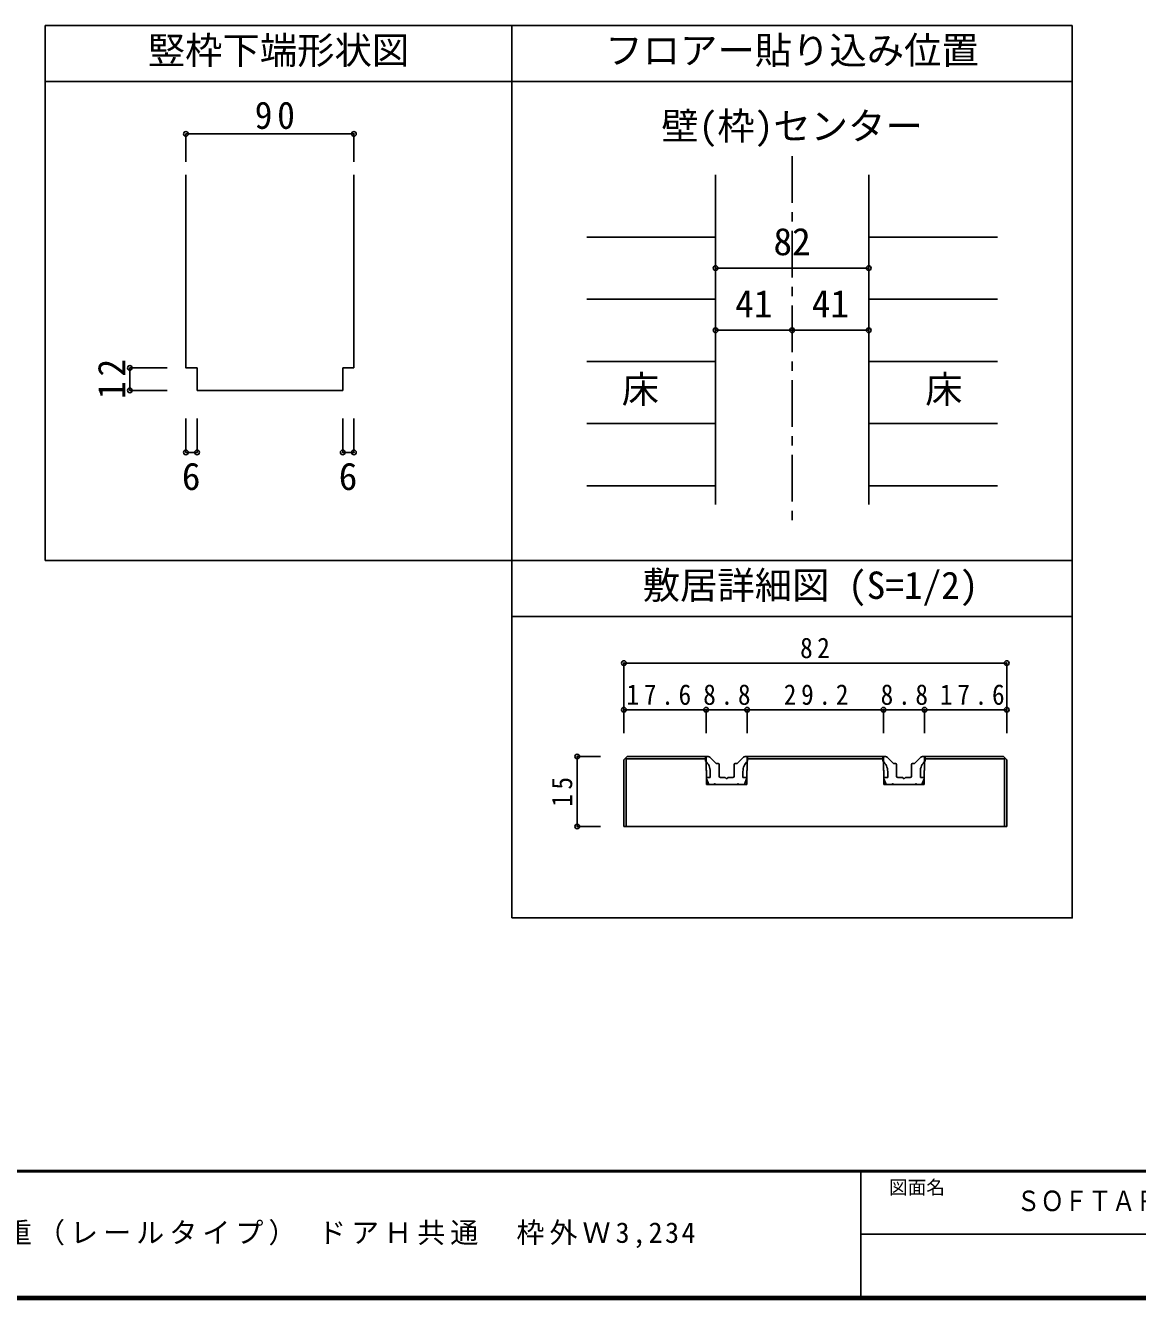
# Model space of a CAD drawing. Units: millimetres at full size, sheet at 1:5, with parts at other scales. Extents: x -973 to 977, y -718 to 696.
# Drawn here: x -446 to 150, y -701 to -18 of the extents above; entities that cross this region are included whole.
import ezdxf
from ezdxf.enums import TextEntityAlignment as Align

# ---------------------------------------------------------------- set-up
doc = ezdxf.new("R2010")
doc.units = ezdxf.units.MM
doc.header["$LTSCALE"] = 5
doc.header["$PDMODE"] = 32
doc.header["$PDSIZE"] = 2.5
doc.linetypes.add('CHAIN1', pattern=[8, 5, -1, 1, -1])
for name, color, linetype in [('0-0_補助線', 4, 'Continuous'), ('0-1_通り芯', 4, 'CHAIN1'), ('0-3_仕上げ', 2, 'Continuous'), ('0-4_枠', 3, 'Continuous'), ('0-A_文字', 7, 'Continuous'), ('0-B_寸法', 7, 'Continuous'), ('1-4_枠', 3, 'Continuous'), ('1-7_金物', 7, 'Continuous'), ('1-B_寸法', 7, 'Continuous'), ('F-0_補助線', 7, 'Continuous'), ('F-1_枠', 6, 'Continuous'), ('F-A_文字', 7, 'Continuous')]:
    doc.layers.add(name, color=color, linetype=linetype)
doc.styles.add('HGP明朝B', font='')
doc.styles.add('ＭＳ ゴシック', font='')
doc.styles.get('HGP明朝B').set_extended_font_data('HGP明朝B')
doc.styles.get('ＭＳ ゴシック').set_extended_font_data('MS Gothic')

msp = doc.modelspace()

# ---------------------------------------------------------------- linework, layer by layer
at = {"layer": '0-0_補助線'}
for p, q in [((-269.805, -76.607), (-359.805, -76.607)), ((-359.805, -76.607), (-359.805, -91.485)), ((-269.805, -76.607), (-269.805, -91.485)), ((-389.805, -213.925), (-389.805, -201.925)), ((-389.805, -201.925), (-369.805, -201.925)), ((-389.805, -213.925), (-369.805, -213.925)), ((-359.805, -247.125), (-359.805, -228.925)), ((-353.805, -247.125), (-353.805, -228.925)), ((-275.805, -247.125), (-275.805, -228.925)), ((-269.805, -247.125), (-269.805, -228.925)), ((-359.805, -247.125), (-353.805, -247.125)), ((-275.805, -247.125), (-269.805, -247.125))]:
    msp.add_line(p, q, dxfattribs=at)
at = {"layer": '0-0_補助線', "color": 3}
for p, q in [((-269.805, -98.5), (-269.805, -201.925)), ((-275.805, -201.925), (-269.805, -201.925)), ((-275.805, -201.925), (-275.805, -213.925)), ((-353.805, -213.925), (-275.805, -213.925))]:
    msp.add_line(p, q, dxfattribs=at)
msp.add_lwpolyline([(-359.805, -98.5), (-359.805, -201.925), (-353.805, -201.925), (-353.805, -213.925)], dxfattribs=at)
at = {"layer": '0-0_補助線', "color": 7}
for p in [(-359.805, -76.607), (-269.805, -76.607), (-389.805, -201.925), (-389.805, -213.925), (-359.805, -247.125), (-353.805, -247.125), (-275.805, -247.125), (-269.805, -247.125)]:
    msp.add_point(p, dxfattribs=at)
at = {"layer": '0-1_通り芯'}
msp.add_line((-35.18, -88.5), (-35.18, -285.007), dxfattribs=at)
at = {"layer": '0-3_仕上げ', "color": 4}
for p, q in [((-76.18, -131.801), (-145.18, -131.801)), ((5.82, -131.801), (74.82, -131.801)), ((-76.18, -165.103), (-145.18, -165.103)), ((5.82, -165.103), (74.82, -165.103)), ((-76.18, -198.404), (-145.18, -198.404)), ((5.82, -198.404), (74.82, -198.404)), ((-76.18, -231.706), (-145.18, -231.706)), ((5.82, -231.706), (74.82, -231.706)), ((-76.18, -265.007), (-145.18, -265.007)), ((5.82, -265.007), (74.82, -265.007))]:
    msp.add_line(p, q, dxfattribs=at)
at = {"layer": '0-4_枠'}
for p, q in [((-76.18, -275.007), (-76.18, -98.5)), ((5.82, -275.007), (5.82, -98.5))]:
    msp.add_line(p, q, dxfattribs=at)
at = {"layer": '0-A_文字', "color": 3}
for p, q in [((114.82, -18.5), (-435.18, -18.5)), ((-435.18, -18.5), (-435.18, -305.007)), ((-185.18, -18.5), (-185.18, -496.5)), ((114.82, -48.5), (-435.18, -48.5)), ((114.82, -305.007), (-435.18, -305.007)), ((114.82, -335.007), (-185.18, -335.007))]:
    msp.add_line(p, q, dxfattribs=at)
msp.add_lwpolyline([(114.82, -18.5), (114.82, -496.5), (-185.18, -496.5)], dxfattribs=at)
at = {"layer": '0-B_寸法', "color": 4}
for p, q in [((-76.18, -148.452), (5.82, -148.452)), ((-76.18, -181.753), (5.82, -181.753))]:
    msp.add_line(p, q, dxfattribs=at)
at = {"layer": '0-B_寸法'}
for p in [(-76.18, -148.452), (5.82, -148.452), (-76.18, -181.753), (-35.18, -181.753), (5.82, -181.753)]:
    msp.add_point(p, dxfattribs=at)
at = {"layer": '1-4_枠'}
for p, q in [((-123.501, -410.007), (-125.269, -411.775)), ((-125.24, -411.775), (-125.24, -447.507)), ((-81.255, -411.257), (-124.019, -411.257)), ((-124.019, -411.257), (-124.019, -447.507)), ((-123.501, -410.007), (-81.255, -410.007)), ((13.731, -410.007), (-59.255, -410.007)), ((-59.255, -410.007), (-59.255, -417.507)), ((13.731, -411.257), (-59.255, -411.257)), ((35.731, -410.007), (35.731, -417.507)), ((77.963, -410.007), (35.731, -410.007)), ((78.481, -411.257), (35.731, -411.257)), ((77.963, -410.007), (79.731, -411.775)), ((78.481, -411.257), (78.481, -447.507)), ((79.731, -411.775), (79.731, -447.507)), ((-59.505, -417.507), (-59.505, -425.007)), ((-59.505, -417.507), (-59.255, -417.507)), ((35.481, -417.507), (35.481, -425.007)), ((35.481, -417.507), (35.731, -417.507)), ((-59.505, -425.007), (-81.005, -425.007)), ((35.481, -425.007), (13.981, -425.007)), ((-125.269, -447.507), (79.731, -447.507))]:
    msp.add_line(p, q, dxfattribs=at)
for points in [[(-81.255, -410.007), (-81.255, -417.507), (-81.005, -417.507), (-81.005, -425.007)], [(13.731, -410.007), (13.731, -417.507), (13.981, -417.507), (13.981, -425.007)]]:
    msp.add_lwpolyline(points, dxfattribs=at)
at = {"layer": '1-7_金物'}
for p, q in [((-76.099, -413.537), (-79.263, -410.373)), ((-75.569, -413.757), (-74.755, -413.757)), ((-74.255, -420.507), (-74.255, -414.257)), ((-66.255, -420.507), (-66.255, -414.257)), ((-64.94, -413.757), (-65.755, -413.757)), ((-64.41, -413.537), (-61.246, -410.373)), ((-59.005, -410.007), (-60.362, -410.007)), ((-59.005, -412.507), (-59.005, -410.007)), ((18.886, -413.537), (15.722, -410.373)), ((19.417, -413.757), (20.231, -413.757)), ((20.731, -420.507), (20.731, -414.257)), ((28.731, -420.507), (28.731, -414.257)), ((30.045, -413.757), (29.231, -413.757)), ((30.576, -413.537), (33.74, -410.373)), ((35.981, -410.007), (34.624, -410.007)), ((35.981, -412.507), (35.981, -410.007)), ((-79.005, -421.257), (-80.505, -421.257)), ((-79.005, -421.257), (-79.005, -418.097)), ((-73.505, -421.257), (-71.005, -421.257)), ((-71.005, -421.257), (-70.255, -422.007)), ((-70.255, -422.007), (-69.505, -421.257)), ((-69.505, -421.257), (-67.005, -421.257)), ((-61.505, -421.257), (-61.505, -418.097)), ((-61.505, -421.257), (-60.005, -421.257)), ((-60.755, -425.007), (-59.54, -421.941)), ((15.981, -421.257), (14.481, -421.257)), ((15.981, -421.257), (15.981, -418.097)), ((21.481, -421.257), (23.981, -421.257)), ((23.981, -421.257), (24.731, -422.007)), ((24.731, -422.007), (25.481, -421.257)), ((25.481, -421.257), (27.981, -421.257)), ((33.481, -421.257), (33.481, -418.097)), ((33.481, -421.257), (34.981, -421.257)), ((34.231, -425.007), (35.446, -421.941)), ((-64.505, -425.007), (-76.005, -425.007)), ((-64.005, -424.507), (-64.505, -425.007)), ((-63.505, -425.007), (-64.005, -424.507)), ((-63.505, -425.007), (-60.755, -425.007)), ((30.481, -425.007), (18.981, -425.007)), ((30.981, -424.507), (30.481, -425.007)), ((31.481, -425.007), (30.981, -424.507)), ((31.481, -425.007), (34.231, -425.007))]:
    msp.add_line(p, q, dxfattribs=at)
for points in [[(-81.505, -412.507), (-81.505, -410.007), (-80.147, -410.007)], [(13.481, -412.507), (13.481, -410.007), (14.838, -410.007)], [(-77.005, -425.007), (-79.755, -425.007), (-80.969, -421.941)], [(17.981, -425.007), (15.231, -425.007), (14.016, -421.941)], [(-77.005, -425.007), (-76.505, -424.507), (-76.005, -425.007)], [(17.981, -425.007), (18.481, -424.507), (18.981, -425.007)]]:
    msp.add_lwpolyline(points, dxfattribs=at)
for centre, radius, start, end in [((-86.505, -418.097), 7.5, 0, 48.19), ((-80.147, -411.257), 1.25, 45, 90), ((-75.569, -413.007), 0.75, 225, 270), ((-74.755, -414.257), 0.5, 0, 90), ((-65.755, -414.257), 0.5, 90, 180), ((-64.94, -413.007), 0.75, 270, 315), ((-54.005, -418.097), 7.5, 131.81, 180), ((-60.362, -411.257), 1.25, 90, 135), ((8.481, -418.097), 7.5, 0, 48.19), ((14.838, -411.257), 1.25, 45, 90), ((19.417, -413.007), 0.75, 225, 270), ((20.231, -414.257), 0.5, 0, 90), ((29.231, -414.257), 0.5, 90, 180), ((30.045, -413.007), 0.75, 270, 315), ((40.981, -418.097), 7.5, 131.81, 180), ((34.624, -411.257), 1.25, 90, 135), ((-80.505, -421.757), 0.5, 90, 201.616), ((-73.505, -420.507), 0.75, 180, 270), ((-67.005, -420.507), 0.75, 270, 0), ((-60.005, -421.757), 0.5, 338.384, 90), ((14.481, -421.757), 0.5, 90, 201.616), ((21.481, -420.507), 0.75, 180, 270), ((27.981, -420.507), 0.75, 270, 0), ((34.981, -421.757), 0.5, 338.384, 90)]:
    msp.add_arc(centre, radius, start, end, dxfattribs=at)
at = {"layer": '1-B_寸法', "color": 4}
for p, q in [((-125.269, -360.007), (79.731, -360.007)), ((-125.269, -360.007), (-125.269, -385.007)), ((79.731, -360.007), (79.731, -385.007)), ((-125.269, -385.007), (-81.269, -385.007)), ((-125.269, -385.007), (-125.269, -397.507)), ((-81.269, -385.007), (-81.269, -397.507)), ((35.731, -385.007), (79.731, -385.007)), ((79.731, -385.007), (79.731, -397.507)), ((-150.269, -410.007), (-137.769, -410.007)), ((-150.269, -410.007), (-150.269, -447.507)), ((-150.269, -447.507), (-137.769, -447.507))]:
    msp.add_line(p, q, dxfattribs=at)
for points in [[(-81.269, -385.007), (-59.269, -385.007), (-59.269, -397.507)], [(-59.269, -385.007), (13.731, -385.007), (13.731, -397.507)], [(13.731, -385.007), (35.731, -385.007), (35.731, -397.507)]]:
    msp.add_lwpolyline(points, dxfattribs=at)
at = {"layer": '1-B_寸法'}
for p in [(-125.269, -360.007), (79.731, -360.007), (-125.269, -385.007), (-81.269, -385.007), (-59.269, -385.007), (13.731, -385.007), (35.731, -385.007), (79.731, -385.007), (-150.269, -410.007), (-150.269, -447.507)]:
    msp.add_point(p, dxfattribs=at)
at = {"layer": 'F-1_枠'}
for p, q in [((976.653, -631.667), (-973.347, -631.667)), ((976.653, -632.5), (-973.347, -632.5)), ((1.653, -632.5), (1.653, -699.167)), ((1.653, -665.833), (974.986, -665.834)), ((976.653, -699.167), (-973.347, -699.167)), ((976.653, -700), (-973.347, -700)), ((976.653, -700.833), (-973.347, -700.833))]:
    msp.add_line(p, q, dxfattribs=at)

# ---------------------------------------------------------------- texts
at = {"layer": '0-0_補助線', "color": 7, "style": 'ＭＳ ゴシック'}
for p in [(-361.958, -271.672), (-277.958, -271.672)]:
    msp.add_text('6', height=14.66, dxfattribs=at).set_placement(p, align=Align.BOTTOM_LEFT)
at = {"layer": '0-0_補助線', "color": 7, "insert": (-322.93, -74.107), "char_height": 14.66, "attachment_point": 7, "style": 'ＭＳ ゴシック'}
msp.add_mtext('\\T1.27;\\W0.95;90', dxfattribs=at)
at = {"layer": '0-0_補助線', "color": 7, "insert": (-392.305, -218.55), "char_height": 14.66, "attachment_point": 7, "rotation": 90, "style": 'ＭＳ ゴシック'}
msp.add_mtext('\\T1.27;\\W0.95;12', dxfattribs=at)
at = {"layer": '0-A_文字', "style": 'ＭＳ ゴシック'}
for s, p in [('竪枠下端形状図', (-380.18, -43.5)), ('フロアー貼り込み位置', (-135.18, -43.5)), ('壁(枠)センター', (-105.18, -84.091)), ('床', (-126.43, -225.055)), ('床', (36.07, -225.055)), ('敷居詳細図 (S=1/2)', (-115.18, -330.007))]:
    msp.add_text(s, height=14.66, dxfattribs=at).set_placement(p, align=Align.BOTTOM_LEFT)
at = {"layer": '0-B_寸法', "style": 'ＭＳ ゴシック'}
for s, p in [('82', (-45.18, -145.952)), ('41', (-65.68, -179.253)), ('41', (-24.68, -179.253))]:
    msp.add_text(s, height=14.66, dxfattribs=at).set_placement(p, align=Align.BOTTOM_LEFT)
at = {"layer": '1-B_寸法', "char_height": 11, "attachment_point": 7, "style": 'ＭＳ ゴシック'}
for s, insert in [('\\T1.36;\\W0.9;82', (-30.894, -357.507)), ('\\T1.38;\\W0.9;17.6', (-123.852, -382.507)), ('\\T1.38;\\W0.9;8.8', (-82.769, -382.507)), ('\\T1.38;\\W0.9;29.2', (-39.644, -382.507)), ('\\T1.38;\\W0.9;8.8', (12.231, -382.507)), ('\\T1.38;\\W0.9;17.6', (43.988, -382.507))]:
    msp.add_mtext(s, dxfattribs=dict(at, insert=insert))
at = {"layer": '1-B_寸法', "insert": (-152.769, -436.882), "char_height": 11, "attachment_point": 7, "rotation": 90, "style": 'ＭＳ ゴシック'}
msp.add_mtext('\\T1.36;\\W0.9;15', dxfattribs=at)
at = {"layer": 'F-0_補助線', "style": 'HGP明朝B', "width": 0.85}
msp.add_text('ＳＯＦＴＡＲＴ', height=11, dxfattribs=at).set_placement((84.986, -656.798), align=Align.BOTTOM_LEFT)
at = {"layer": 'F-A_文字', "style": 'ＭＳ ゴシック'}
msp.add_text('図面名', height=7.331, dxfattribs=at).set_placement((16.653, -646.667), align=Align.BOTTOM_LEFT)
at = {"layer": 'F-A_文字', "insert": (-846.68, -673.333), "char_height": 11, "attachment_point": 7, "style": 'ＭＳ ゴシック'}
msp.add_mtext('\\T1.18;ソフトアート\u3000４枚引き違い戸\u3000固定枠90\u3000下荷重（レールタイプ）\\~ドアＨ共通\u3000枠外Ｗ3,234', dxfattribs=at)

doc.saveas('drawing.dxf')
